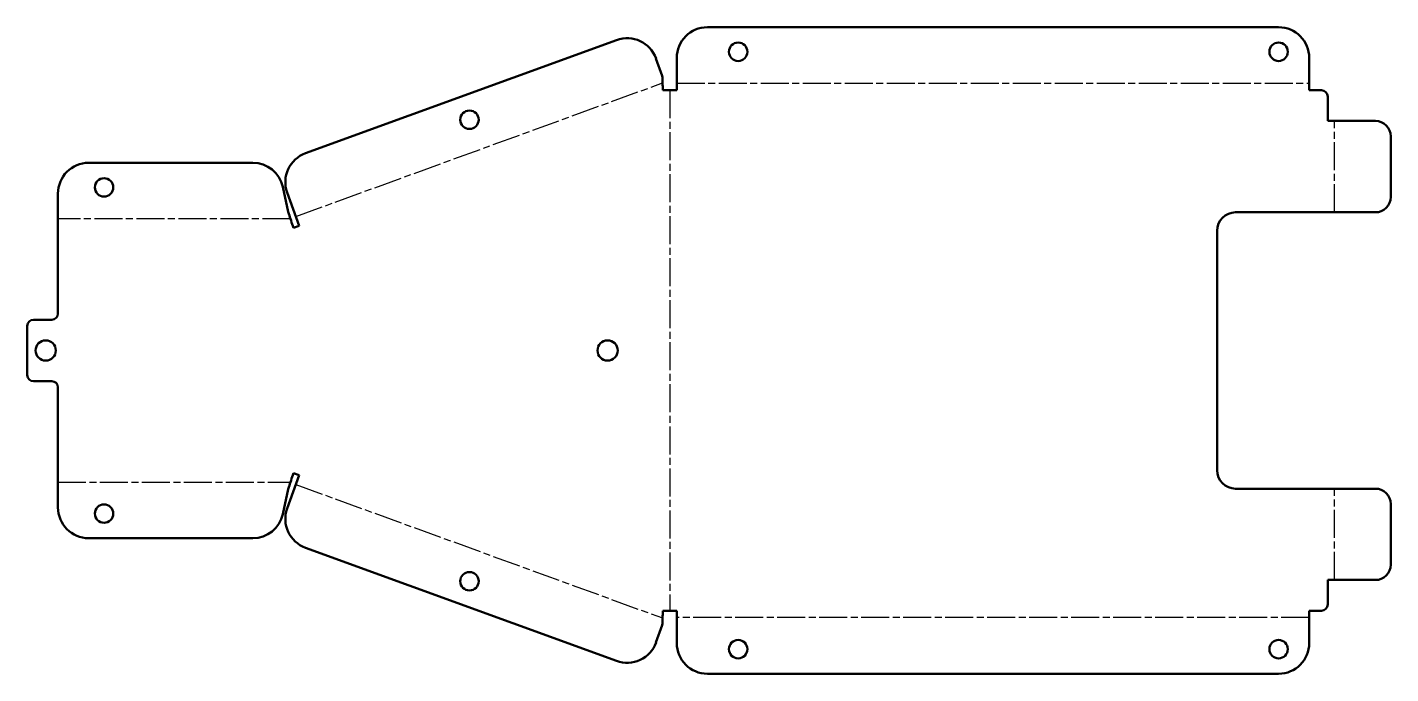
# Model space of a CAD drawing. Header units: inches. Extents: x 0 to 444, y 0 to 211.
import ezdxf

# ---------------------------------------------------------------- set-up
doc = ezdxf.new("R2010")
doc.units = ezdxf.units.IN
doc.header["$MEASUREMENT"] = 0
doc.linetypes.add('Chain', pattern=[13.68, 9.12, -1.14, 2.28, -1.14])
doc.layers.add('Bend Centerline (ANSI)', color=7, linetype='Chain', lineweight=25)
doc.layers.add('Visible (ANSI)', color=7, linetype='Continuous', lineweight=50)

# ---------------------------------------------------------------- blocks, each defined once
blk = doc.blocks.new('CDR-IN-V029-CVRFA001_Chapa Doblada_CDR-IN-V029-CVRFA001 (Desplegada)')
at = {"layer": 'Bend Centerline (ANSI)'}
for p, q in [((-134.55, 43.65), (-15.11, 87.12)), ((-12.76, 84.74), (-12.76, -84.74)), ((-10.5, 87.01), (195.5, 87.01)), ((203.76, 45), (203.76, 74.74)), ((-136.3, 42.86), (-212.02, 42.86)), ((-212.02, -42.86), (-136.3, -42.86)), ((-134.55, -43.65), (-15.11, -87.12)), ((203.76, -74.74), (203.76, -45)), ((195.5, -87.01), (-10.5, -87.01))]:
    blk.add_line(p, q, dxfattribs=at)
at = {"layer": 'Visible (ANSI)'}
for p, q in [((-0.5, 105.27), (185.5, 105.27)), ((-30.07, 101.11), (-131.4, 64.23)), ((-15.2, 89.49), (-17.26, 95.13)), ((-10.5, 84.74), (-10.5, 95.27)), ((195.5, 84.74), (195.5, 95.27)), ((-10.5, 84.74), (-15.02, 84.74)), ((199.5, 84.74), (195.5, 84.74)), ((201.5, 74.74), (201.5, 82.74)), ((217.02, 74.74), (201.5, 74.74)), ((222.02, 69.74), (222.02, 50)), ((-148.57, 61.12), (-202.02, 61.12)), ((-212.02, 51.12), (-212.02, 12)), ((-137.02, 45.12), (-138.8, 53.26)), ((-137.38, 51.41), (-133.43, 40.58)), ((171.5, 45), (217.02, 45)), ((-135.31, 39.9), (-135.57, 40.6)), ((-133.43, 40.58), (-135.31, 39.9)), ((165.5, -39), (165.5, 39)), ((-214.02, 10), (-220.02, 10)), ((-222.02, 8), (-222.02, -8)), ((-220.02, -10), (-214.02, -10)), ((-212.02, -51.12), (-212.02, -12)), ((-135.57, -40.6), (-135.31, -39.9)), ((-135.31, -39.9), (-133.43, -40.58)), ((-137.38, -51.41), (-133.43, -40.58)), ((-138.8, -53.26), (-137.02, -45.12)), ((217.02, -45), (171.5, -45)), ((222.02, -50), (222.02, -69.74)), ((-202.02, -61.12), (-148.57, -61.12)), ((-131.4, -64.23), (-30.07, -101.11)), ((201.5, -82.74), (201.5, -74.74)), ((201.5, -74.74), (217.02, -74.74)), ((-10.5, -84.74), (-15.02, -84.74)), ((-10.5, -95.27), (-10.5, -84.74)), ((199.5, -84.74), (195.5, -84.74)), ((195.5, -95.27), (195.5, -84.74)), ((-15.2, -89.49), (-17.26, -95.13)), ((185.5, -105.27), (-0.5, -105.27))]:
    blk.add_line(p, q, dxfattribs=at)
for centre, radius in [((9.5, 97.27), 3), ((185.5, 97.27), 3), ((-78, 75.15), 3), ((-197.02, 53.12), 3), ((-216.02, 0), 3.3), ((-33.02, 0), 3.3), ((-197.02, -53.12), 3), ((-78, -75.15), 3), ((9.5, -97.27), 3), ((185.5, -97.27), 3)]:
    blk.add_circle(centre, radius, dxfattribs=at)
at = {"layer": 'Visible (ANSI)', "extrusion": (0, 0, -1)}
for centre, radius, start, end in [((0.5, 95.27), 10, 360, 90), ((-185.5, 95.27), 10, 90, 180), ((26.65, 91.71), 10, 70, 160), ((-199.5, 82.74), 2, 90, 180), ((-217.02, 69.74), 5, 90, 180), ((127.98, 54.83), 10, 340, 70), ((202.02, 51.12), 10, 0, 90), ((148.57, 51.12), 10, 90, 167.6609), ((-217.02, 50), 5, 180, 270), ((220.02, 8), 2, 0, 90), ((220.02, -8), 2, 270, 360), ((-217.02, -50), 5, 90, 180), ((202.02, -51.12), 10, 270, 360), ((148.57, -51.12), 10, 192.3391, 270), ((127.98, -54.83), 10, 290, 20), ((-217.02, -69.74), 5, 180, 270), ((-199.5, -82.74), 2, 180, 270), ((26.65, -91.71), 10, 200, 290), ((0.5, -95.27), 10, 270, 360), ((-185.5, -95.27), 10, 180, 270)]:
    blk.add_arc(centre, radius, start, end, dxfattribs=at)
at = {"layer": 'Visible (ANSI)'}
for centre, radius, start, end in [((171.5, 39), 6, 90, 180), ((-214.02, 12), 2, 270, 360), ((-214.02, -12), 2, 0, 90), ((171.5, -39), 6, 180, 270)]:
    blk.add_arc(centre, radius, start, end, dxfattribs=at)
for points in [[(-15.02, 84.74), (-15.08, 86.33), (-15.14, 87.91), (-15.2, 89.49)], [(-135.57, 40.6), (-136.05, 42.1), (-136.54, 43.61), (-137.02, 45.12)], [(-135.57, -40.6), (-136.05, -42.1), (-136.54, -43.61), (-137.02, -45.12)], [(-15.02, -84.74), (-15.08, -86.33), (-15.14, -87.91), (-15.2, -89.49)]]:
    blk.add_open_spline(points, degree=3, dxfattribs=at)

msp = doc.modelspace()

# ---------------------------------------------------------------- block references
msp.add_blockref('CDR-IN-V029-CVRFA001_Chapa Doblada_CDR-IN-V029-CVRFA001 (Desplegada)', (222.02, 105.27))

doc.saveas('drawing.dxf')
